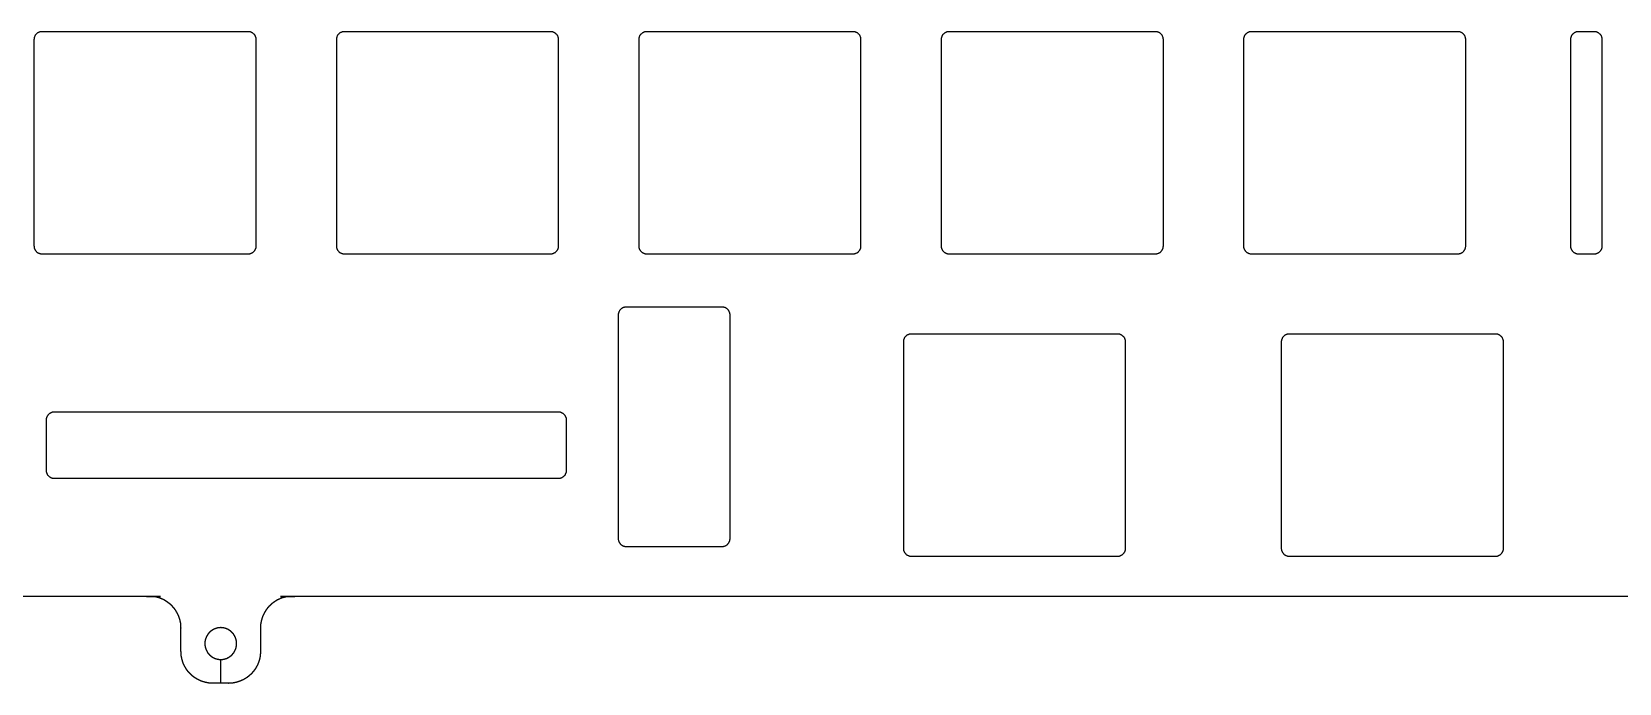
# Model space of a CAD drawing. Header units: millimetres. Extents: x -158 to 147, y 326 to 433.
# Drawn here: x -17.2 to 82.8, y 326.4 to 367.4 of the extents above; entities that cross this region are included whole.
import ezdxf

# ---------------------------------------------------------------- set-up
doc = ezdxf.new("R2010")
doc.units = ezdxf.units.MM
doc.layers.add('Default', color=178, linetype='Continuous', true_color=0x000000)

msp = doc.modelspace()

# ---------------------------------------------------------------- linework, layer by layer
at = {"layer": 'Default'}
msp.add_line((-5.27, 326.4, -22.34), (-5.27, 327.9, -22.34), dxfattribs=at)
for points, weights in [([(-16.54, 367.45, -22.34), (-17.04, 367.45, -22.34), (-17.04, 366.95, -22.34)], [1, 0.707106781187, 1]), ([(-3.04, 366.95, -22.34), (-3.04, 367.45, -22.34), (-3.54, 367.45, -22.34)], [1, 0.707106781187, 1]), ([(2.51, 367.45, -22.34), (2.01, 367.45, -22.34), (2.01, 366.95, -22.34)], [1, 0.707106781186, 1]), ([(16.01, 366.95, -22.34), (16.01, 367.45, -22.34), (15.51, 367.45, -22.34)], [1, 0.707106781187, 1]), ([(21.56, 367.45, -22.34), (21.06, 367.45, -22.34), (21.06, 366.95, -22.34)], [1, 0.707106781187, 1]), ([(35.06, 366.95, -22.34), (35.06, 367.45, -22.34), (34.56, 367.45, -22.34)], [1, 0.707106781187, 1]), ([(40.61, 367.45, -22.34), (40.11, 367.45, -22.34), (40.11, 366.95, -22.34)], [1, 0.707106781187, 1]), ([(54.11, 366.95, -22.34), (54.11, 367.45, -22.34), (53.61, 367.45, -22.34)], [1, 0.707106781187, 1]), ([(59.66, 367.45, -22.34), (59.16, 367.45, -22.34), (59.16, 366.95, -22.34)], [1, 0.707106781187, 1]), ([(73.16, 366.95, -22.34), (73.16, 367.45, -22.34), (72.66, 367.45, -22.34)], [1, 0.707106781187, 1]), ([(80.26, 367.45, -22.34), (79.76, 367.45, -22.34), (79.76, 366.95, -22.34)], [1, 0.707106781186, 1]), ([(81.76, 366.95, -22.34), (81.76, 367.45, -22.34), (81.26, 367.45, -22.34)], [1, 0.707106781187, 1]), ([(-17.04, 353.95, -22.34), (-17.04, 353.45, -22.34), (-16.54, 353.45, -22.34)], [1, 0.707106781187, 1]), ([(-3.54, 353.45, -22.34), (-3.04, 353.45, -22.34), (-3.04, 353.95, -22.34)], [1, 0.707106781186, 1]), ([(2.01, 353.95, -22.34), (2.01, 353.45, -22.34), (2.51, 353.45, -22.34)], [1, 0.707106781187, 1]), ([(15.51, 353.45, -22.34), (16.01, 353.45, -22.34), (16.01, 353.95, -22.34)], [1, 0.707106781187, 1]), ([(21.06, 353.95, -22.34), (21.06, 353.45, -22.34), (21.56, 353.45, -22.34)], [1, 0.707106781187, 1]), ([(34.56, 353.45, -22.34), (35.06, 353.45, -22.34), (35.06, 353.95, -22.34)], [1, 0.707106781186, 1]), ([(40.11, 353.95, -22.34), (40.11, 353.45, -22.34), (40.61, 353.45, -22.34)], [1, 0.707106781187, 1]), ([(53.61, 353.45, -22.34), (54.11, 353.45, -22.34), (54.11, 353.95, -22.34)], [1, 0.707106781187, 1]), ([(59.16, 353.95, -22.34), (59.16, 353.45, -22.34), (59.66, 353.45, -22.34)], [1, 0.707106781187, 1]), ([(72.66, 353.45, -22.34), (73.16, 353.45, -22.34), (73.16, 353.95, -22.34)], [1, 0.707106781186, 1]), ([(79.76, 353.95, -22.34), (79.76, 353.45, -22.34), (80.26, 353.45, -22.34)], [1, 0.707106781187, 1]), ([(81.26, 353.45, -22.34), (81.76, 353.45, -22.34), (81.76, 353.95, -22.34)], [1, 0.707106781186, 1]), ([(19.79, 349.62, -22.34), (19.79, 350.12, -22.34), (20.29, 350.12, -22.34)], [1, 0.707106781187, 1]), ([(26.29, 350.12, -22.34), (26.79, 350.12, -22.34), (26.79, 349.62, -22.34)], [1, 0.707106781187, 1]), ([(38.23, 348.4, -22.34), (37.73, 348.4, -22.34), (37.73, 347.9, -22.34)], [1, 0.707106781187, 1]), ([(51.73, 347.9, -22.34), (51.73, 348.4, -22.34), (51.23, 348.4, -22.34)], [1, 0.707106781187, 1]), ([(62.04, 348.4, -22.34), (61.54, 348.4, -22.34), (61.54, 347.9, -22.34)], [1, 0.707106781186, 1]), ([(75.54, 347.9, -22.34), (75.54, 348.4, -22.34), (75.04, 348.4, -22.34)], [1, 0.707106781187, 1]), ([(-16.25, 343, -22.34), (-16.25, 343.5, -22.34), (-15.75, 343.5, -22.34)], [1, 0.707106781187, 1]), ([(15.99, 343.5, -22.34), (16.49, 343.5, -22.34), (16.49, 343, -22.34)], [1, 0.707106781187, 1]), ([(-15.75, 339.29, -22.34), (-16.25, 339.29, -22.34), (-16.25, 339.79, -22.34)], [1, 0.707106781187, 1]), ([(16.49, 339.79, -22.34), (16.49, 339.29, -22.34), (15.99, 339.29, -22.34)], [1, 0.707106781187, 1]), ([(20.29, 334.99, -22.34), (19.79, 334.99, -22.34), (19.79, 335.49, -22.34)], [1, 0.707106781186, 1]), ([(26.79, 335.49, -22.34), (26.79, 334.99, -22.34), (26.29, 334.99, -22.34)], [1, 0.707106781187, 1]), ([(37.73, 334.9, -22.34), (37.73, 334.4, -22.34), (38.23, 334.4, -22.34)], [1, 0.707106781187, 1]), ([(51.23, 334.4, -22.34), (51.73, 334.4, -22.34), (51.73, 334.9, -22.34)], [1, 0.707106781187, 1]), ([(61.54, 334.9, -22.34), (61.54, 334.4, -22.34), (62.04, 334.4, -22.34)], [1, 0.707106781186, 1]), ([(75.04, 334.4, -22.34), (75.54, 334.4, -22.34), (75.54, 334.9, -22.34)], [1, 0.707106781187, 1])]:
    msp.add_rational_spline(points, weights, degree=2, dxfattribs=at)
for points in [[(-3.54, 367.45, -22.34), (-10.04, 367.45, -22.34), (-16.54, 367.45, -22.34)], [(15.51, 367.45, -22.34), (9.01, 367.45, -22.34), (2.51, 367.45, -22.34)], [(34.56, 367.45, -22.34), (28.06, 367.45, -22.34), (21.56, 367.45, -22.34)], [(53.61, 367.45, -22.34), (47.11, 367.45, -22.34), (40.61, 367.45, -22.34)], [(72.66, 367.45, -22.34), (66.16, 367.45, -22.34), (59.66, 367.45, -22.34)], [(81.26, 367.45, -22.34), (80.76, 367.45, -22.34), (80.26, 367.45, -22.34)], [(-17.04, 366.95, -22.34), (-17.04, 360.45, -22.34), (-17.04, 353.95, -22.34)], [(-3.04, 353.95, -22.34), (-3.04, 360.45, -22.34), (-3.04, 366.95, -22.34)], [(2.01, 366.95, -22.34), (2.01, 360.45, -22.34), (2.01, 353.95, -22.34)], [(16.01, 353.95, -22.34), (16.01, 360.45, -22.34), (16.01, 366.95, -22.34)], [(21.06, 366.95, -22.34), (21.06, 360.45, -22.34), (21.06, 353.95, -22.34)], [(35.06, 353.95, -22.34), (35.06, 360.45, -22.34), (35.06, 366.95, -22.34)], [(40.11, 366.95, -22.34), (40.11, 360.45, -22.34), (40.11, 353.95, -22.34)], [(54.11, 353.95, -22.34), (54.11, 360.45, -22.34), (54.11, 366.95, -22.34)], [(59.16, 366.95, -22.34), (59.16, 360.45, -22.34), (59.16, 353.95, -22.34)], [(73.16, 353.95, -22.34), (73.16, 360.45, -22.34), (73.16, 366.95, -22.34)], [(79.76, 366.95, -22.34), (79.76, 360.45, -22.34), (79.76, 353.95, -22.34)], [(81.76, 353.95, -22.34), (81.76, 360.45, -22.34), (81.76, 366.95, -22.34)], [(-16.54, 353.45, -22.34), (-10.04, 353.45, -22.34), (-3.54, 353.45, -22.34)], [(2.51, 353.45, -22.34), (9.01, 353.45, -22.34), (15.51, 353.45, -22.34)], [(21.56, 353.45, -22.34), (28.06, 353.45, -22.34), (34.56, 353.45, -22.34)], [(40.61, 353.45, -22.34), (47.11, 353.45, -22.34), (53.61, 353.45, -22.34)], [(59.66, 353.45, -22.34), (66.16, 353.45, -22.34), (72.66, 353.45, -22.34)], [(80.26, 353.45, -22.34), (80.76, 353.45, -22.34), (81.26, 353.45, -22.34)], [(20.29, 350.12, -22.34), (23.29, 350.12, -22.34), (26.29, 350.12, -22.34)], [(51.23, 348.4, -22.34), (44.73, 348.4, -22.34), (38.23, 348.4, -22.34)], [(75.04, 348.4, -22.34), (68.54, 348.4, -22.34), (62.04, 348.4, -22.34)], [(37.73, 347.9, -22.34), (37.73, 341.4, -22.34), (37.73, 334.9, -22.34)], [(51.73, 334.9, -22.34), (51.73, 341.4, -22.34), (51.73, 347.9, -22.34)], [(61.54, 347.9, -22.34), (61.54, 341.4, -22.34), (61.54, 334.9, -22.34)], [(75.54, 334.9, -22.34), (75.54, 341.4, -22.34), (75.54, 347.9, -22.34)], [(-15.75, 343.5, -22.34), (0.12, 343.5, -22.34), (15.99, 343.5, -22.34)], [(-16.25, 339.79, -22.34), (-16.25, 341.4, -22.34), (-16.25, 343, -22.34)], [(16.49, 343, -22.34), (16.49, 341.4, -22.34), (16.49, 339.79, -22.34)], [(15.99, 339.29, -22.34), (0.12, 339.29, -22.34), (-15.75, 339.29, -22.34)], [(26.29, 334.99, -22.34), (23.29, 334.99, -22.34), (20.29, 334.99, -22.34)], [(38.23, 334.4, -22.34), (44.73, 334.4, -22.34), (51.23, 334.4, -22.34)], [(62.04, 334.4, -22.34), (68.54, 334.4, -22.34), (75.04, 334.4, -22.34)], [(-9.64, 331.87, -22.34), (-9.67, 331.87, -22.34), (-9.71, 331.87, -22.34)], [(-9.57, 331.86, -22.34), (-9.6, 331.86, -22.34), (-9.64, 331.87, -22.34)], [(-9.5, 331.85, -22.34), (-9.54, 331.86, -22.34), (-9.57, 331.86, -22.34)], [(-9.44, 331.84, -22.34), (-9.47, 331.85, -22.34), (-9.5, 331.85, -22.34)], [(-9.37, 331.83, -22.34), (-9.4, 331.84, -22.34), (-9.44, 331.84, -22.34)], [(-9.3, 331.81, -22.34), (-9.33, 331.82, -22.34), (-9.37, 331.83, -22.34)], [(-9.24, 331.8, -22.34), (-9.27, 331.81, -22.34), (-9.3, 331.81, -22.34)], [(-9.17, 331.78, -22.34), (-9.2, 331.79, -22.34), (-9.24, 331.8, -22.34)], [(-9.11, 331.76, -22.34), (-9.14, 331.77, -22.34), (-9.17, 331.78, -22.34)], [(-9.04, 331.73, -22.34), (-9.07, 331.74, -22.34), (-9.11, 331.76, -22.34)], [(-8.98, 331.7, -22.34), (-9.01, 331.72, -22.34), (-9.04, 331.73, -22.34)], [(-8.92, 331.68, -22.34), (-8.95, 331.69, -22.34), (-8.98, 331.7, -22.34)], [(-8.85, 331.65, -22.34), (-8.89, 331.66, -22.34), (-8.92, 331.68, -22.34)], [(-8.79, 331.61, -22.34), (-8.82, 331.63, -22.34), (-8.85, 331.65, -22.34)], [(-8.74, 331.58, -22.34), (-8.77, 331.6, -22.34), (-8.79, 331.61, -22.34)], [(-8.68, 331.54, -22.34), (-8.71, 331.56, -22.34), (-8.74, 331.58, -22.34)], [(-8.62, 331.5, -22.34), (-8.65, 331.52, -22.34), (-8.68, 331.54, -22.34)], [(-8.57, 331.46, -22.34), (-8.59, 331.48, -22.34), (-8.62, 331.5, -22.34)], [(-8.51, 331.42, -22.34), (-8.54, 331.44, -22.34), (-8.57, 331.46, -22.34)], [(-8.46, 331.38, -22.34), (-8.49, 331.4, -22.34), (-8.51, 331.42, -22.34)], [(-8.41, 331.33, -22.34), (-8.44, 331.36, -22.34), (-8.46, 331.38, -22.34)], [(-8.36, 331.28, -22.34), (-8.39, 331.31, -22.34), (-8.41, 331.33, -22.34)], [(-8.31, 331.24, -22.34), (-8.34, 331.26, -22.34), (-8.36, 331.28, -22.34)], [(-8.27, 331.18, -22.34), (-8.29, 331.21, -22.34), (-8.31, 331.24, -22.34)], [(-8.22, 331.13, -22.34), (-8.25, 331.16, -22.34), (-8.27, 331.18, -22.34)], [(-8.18, 331.08, -22.34), (-8.2, 331.11, -22.34), (-8.22, 331.13, -22.34)], [(-8.14, 331.02, -22.34), (-8.16, 331.05, -22.34), (-8.18, 331.08, -22.34)], [(-2.37, 331.08, -22.34), (-2.39, 331.05, -22.34), (-2.41, 331.02, -22.34)], [(-2.33, 331.13, -22.34), (-2.35, 331.11, -22.34), (-2.37, 331.08, -22.34)], [(-2.28, 331.18, -22.34), (-2.3, 331.16, -22.34), (-2.33, 331.13, -22.34)], [(-2.24, 331.24, -22.34), (-2.26, 331.21, -22.34), (-2.28, 331.18, -22.34)], [(-2.19, 331.28, -22.34), (-2.21, 331.26, -22.34), (-2.24, 331.24, -22.34)], [(-2.14, 331.33, -22.34), (-2.16, 331.31, -22.34), (-2.19, 331.28, -22.34)], [(-2.09, 331.38, -22.34), (-2.11, 331.36, -22.34), (-2.14, 331.33, -22.34)], [(-2.04, 331.42, -22.34), (-2.06, 331.4, -22.34), (-2.09, 331.38, -22.34)], [(-1.98, 331.46, -22.34), (-2.01, 331.44, -22.34), (-2.04, 331.42, -22.34)], [(-1.93, 331.5, -22.34), (-1.96, 331.48, -22.34), (-1.98, 331.46, -22.34)], [(-1.87, 331.54, -22.34), (-1.9, 331.52, -22.34), (-1.93, 331.5, -22.34)], [(-1.81, 331.58, -22.34), (-1.84, 331.56, -22.34), (-1.87, 331.54, -22.34)], [(-1.76, 331.61, -22.34), (-1.78, 331.6, -22.34), (-1.81, 331.58, -22.34)], [(-1.7, 331.65, -22.34), (-1.73, 331.63, -22.34), (-1.76, 331.61, -22.34)], [(-1.63, 331.68, -22.34), (-1.66, 331.66, -22.34), (-1.7, 331.65, -22.34)], [(-1.57, 331.7, -22.34), (-1.6, 331.69, -22.34), (-1.63, 331.68, -22.34)], [(-1.51, 331.73, -22.34), (-1.54, 331.72, -22.34), (-1.57, 331.7, -22.34)], [(-1.44, 331.76, -22.34), (-1.48, 331.74, -22.34), (-1.51, 331.73, -22.34)], [(-1.38, 331.78, -22.34), (-1.41, 331.77, -22.34), (-1.44, 331.76, -22.34)], [(-1.31, 331.8, -22.34), (-1.35, 331.79, -22.34), (-1.38, 331.78, -22.34)], [(-1.25, 331.81, -22.34), (-1.28, 331.81, -22.34), (-1.31, 331.8, -22.34)], [(-1.18, 331.83, -22.34), (-1.22, 331.82, -22.34), (-1.25, 331.81, -22.34)], [(-1.11, 331.84, -22.34), (-1.15, 331.84, -22.34), (-1.18, 331.83, -22.34)], [(-1.05, 331.85, -22.34), (-1.08, 331.85, -22.34), (-1.11, 331.84, -22.34)], [(-0.98, 331.86, -22.34), (-1.01, 331.86, -22.34), (-1.05, 331.85, -22.34)], [(-0.91, 331.87, -22.34), (-0.95, 331.86, -22.34), (-0.98, 331.86, -22.34)], [(-0.84, 331.87, -22.34), (-0.88, 331.87, -22.34), (-0.91, 331.87, -22.34)], [(-8.1, 330.97, -22.34), (-8.12, 331, -22.34), (-8.14, 331.02, -22.34)], [(-8.07, 330.91, -22.34), (-8.08, 330.94, -22.34), (-8.1, 330.97, -22.34)], [(-8.03, 330.85, -22.34), (-8.05, 330.88, -22.34), (-8.07, 330.91, -22.34)], [(-8, 330.79, -22.34), (-8.02, 330.82, -22.34), (-8.03, 330.85, -22.34)], [(-7.97, 330.73, -22.34), (-7.98, 330.76, -22.34), (-8, 330.79, -22.34)], [(-7.94, 330.67, -22.34), (-7.95, 330.7, -22.34), (-7.97, 330.73, -22.34)], [(-7.91, 330.6, -22.34), (-7.93, 330.64, -22.34), (-7.94, 330.67, -22.34)], [(-7.89, 330.54, -22.34), (-7.9, 330.57, -22.34), (-7.91, 330.6, -22.34)], [(-7.87, 330.48, -22.34), (-7.88, 330.51, -22.34), (-7.89, 330.54, -22.34)], [(-7.85, 330.41, -22.34), (-7.86, 330.44, -22.34), (-7.87, 330.48, -22.34)], [(-7.83, 330.34, -22.34), (-7.84, 330.38, -22.34), (-7.85, 330.41, -22.34)], [(-7.82, 330.28, -22.34), (-7.82, 330.31, -22.34), (-7.83, 330.34, -22.34)], [(-7.8, 330.21, -22.34), (-7.81, 330.24, -22.34), (-7.82, 330.28, -22.34)], [(-7.79, 330.14, -22.34), (-7.8, 330.18, -22.34), (-7.8, 330.21, -22.34)], [(-7.79, 330.08, -22.34), (-7.79, 330.11, -22.34), (-7.79, 330.14, -22.34)], [(-7.78, 330.01, -22.34), (-7.78, 330.04, -22.34), (-7.79, 330.08, -22.34)], [(-2.76, 330.08, -22.34), (-2.77, 330.04, -22.34), (-2.77, 330.01, -22.34)], [(-2.75, 330.21, -22.34), (-2.75, 330.18, -22.34), (-2.76, 330.14, -22.34)], [(-2.76, 330.14, -22.34), (-2.76, 330.11, -22.34), (-2.76, 330.08, -22.34)], [(-2.73, 330.28, -22.34), (-2.74, 330.24, -22.34), (-2.75, 330.21, -22.34)], [(-2.72, 330.34, -22.34), (-2.73, 330.31, -22.34), (-2.73, 330.28, -22.34)], [(-2.7, 330.41, -22.34), (-2.71, 330.38, -22.34), (-2.72, 330.34, -22.34)], [(-2.68, 330.48, -22.34), (-2.69, 330.44, -22.34), (-2.7, 330.41, -22.34)], [(-2.66, 330.54, -22.34), (-2.67, 330.51, -22.34), (-2.68, 330.48, -22.34)], [(-2.64, 330.6, -22.34), (-2.65, 330.57, -22.34), (-2.66, 330.54, -22.34)], [(-2.61, 330.67, -22.34), (-2.62, 330.64, -22.34), (-2.64, 330.6, -22.34)], [(-2.58, 330.73, -22.34), (-2.6, 330.7, -22.34), (-2.61, 330.67, -22.34)], [(-2.55, 330.79, -22.34), (-2.57, 330.76, -22.34), (-2.58, 330.73, -22.34)], [(-2.52, 330.85, -22.34), (-2.53, 330.82, -22.34), (-2.55, 330.79, -22.34)], [(-2.48, 330.91, -22.34), (-2.5, 330.88, -22.34), (-2.52, 330.85, -22.34)], [(-2.45, 330.97, -22.34), (-2.47, 330.94, -22.34), (-2.48, 330.91, -22.34)], [(-2.41, 331.02, -22.34), (-2.43, 331, -22.34), (-2.45, 330.97, -22.34)], [(-7.78, 329.94, -22.34), (-7.78, 329.97, -22.34), (-7.78, 330.01, -22.34)], [(-6.26, 329.07, -22.34), (-6.26, 329.05, -22.34), (-6.27, 329.03, -22.34)], [(-6.25, 329.1, -22.34), (-6.26, 329.09, -22.34), (-6.26, 329.07, -22.34)], [(-6.24, 329.17, -22.34), (-6.24, 329.15, -22.34), (-6.25, 329.14, -22.34)], [(-6.25, 329.14, -22.34), (-6.25, 329.12, -22.34), (-6.25, 329.1, -22.34)], [(-6.23, 329.2, -22.34), (-6.23, 329.19, -22.34), (-6.24, 329.17, -22.34)], [(-6.22, 329.24, -22.34), (-6.22, 329.22, -22.34), (-6.23, 329.2, -22.34)], [(-6.2, 329.27, -22.34), (-6.21, 329.25, -22.34), (-6.22, 329.24, -22.34)], [(-6.19, 329.3, -22.34), (-6.2, 329.28, -22.34), (-6.2, 329.27, -22.34)], [(-6.17, 329.33, -22.34), (-6.18, 329.32, -22.34), (-6.19, 329.3, -22.34)], [(-6.16, 329.36, -22.34), (-6.17, 329.35, -22.34), (-6.17, 329.33, -22.34)], [(-6.14, 329.39, -22.34), (-6.15, 329.38, -22.34), (-6.16, 329.36, -22.34)], [(-6.12, 329.42, -22.34), (-6.13, 329.41, -22.34), (-6.14, 329.39, -22.34)], [(-6.11, 329.45, -22.34), (-6.12, 329.44, -22.34), (-6.12, 329.42, -22.34)], [(-6.09, 329.48, -22.34), (-6.1, 329.47, -22.34), (-6.11, 329.45, -22.34)], [(-6.07, 329.51, -22.34), (-6.08, 329.49, -22.34), (-6.09, 329.48, -22.34)], [(-6.04, 329.54, -22.34), (-6.05, 329.52, -22.34), (-6.07, 329.51, -22.34)], [(-6.02, 329.56, -22.34), (-6.03, 329.55, -22.34), (-6.04, 329.54, -22.34)], [(-6, 329.59, -22.34), (-6.01, 329.57, -22.34), (-6.02, 329.56, -22.34)], [(-5.97, 329.61, -22.34), (-5.99, 329.6, -22.34), (-6, 329.59, -22.34)], [(-5.95, 329.64, -22.34), (-5.96, 329.62, -22.34), (-5.97, 329.61, -22.34)], [(-5.92, 329.66, -22.34), (-5.93, 329.65, -22.34), (-5.95, 329.64, -22.34)], [(-5.89, 329.68, -22.34), (-5.91, 329.67, -22.34), (-5.92, 329.66, -22.34)], [(-5.87, 329.7, -22.34), (-5.88, 329.69, -22.34), (-5.89, 329.68, -22.34)], [(-5.84, 329.72, -22.34), (-5.85, 329.71, -22.34), (-5.87, 329.7, -22.34)], [(-5.81, 329.74, -22.34), (-5.82, 329.73, -22.34), (-5.84, 329.72, -22.34)], [(-5.78, 329.76, -22.34), (-5.79, 329.75, -22.34), (-5.81, 329.74, -22.34)], [(-5.75, 329.78, -22.34), (-5.76, 329.77, -22.34), (-5.78, 329.76, -22.34)], [(-5.72, 329.79, -22.34), (-5.73, 329.78, -22.34), (-5.75, 329.78, -22.34)], [(-5.69, 329.81, -22.34), (-5.7, 329.8, -22.34), (-5.72, 329.79, -22.34)], [(-5.66, 329.82, -22.34), (-5.67, 329.81, -22.34), (-5.69, 329.81, -22.34)], [(-5.62, 329.83, -22.34), (-5.64, 329.83, -22.34), (-5.66, 329.82, -22.34)], [(-5.59, 329.84, -22.34), (-5.61, 329.84, -22.34), (-5.62, 329.83, -22.34)], [(-5.56, 329.85, -22.34), (-5.57, 329.85, -22.34), (-5.59, 329.84, -22.34)], [(-5.52, 329.86, -22.34), (-5.54, 329.86, -22.34), (-5.56, 329.85, -22.34)], [(-5.49, 329.87, -22.34), (-5.51, 329.87, -22.34), (-5.52, 329.86, -22.34)], [(-5.46, 329.88, -22.34), (-5.47, 329.88, -22.34), (-5.49, 329.87, -22.34)], [(-5.42, 329.88, -22.34), (-5.44, 329.88, -22.34), (-5.46, 329.88, -22.34)], [(-5.39, 329.89, -22.34), (-5.4, 329.89, -22.34), (-5.42, 329.88, -22.34)], [(-5.35, 329.89, -22.34), (-5.37, 329.89, -22.34), (-5.39, 329.89, -22.34)], [(-5.32, 329.89, -22.34), (-5.34, 329.89, -22.34), (-5.35, 329.89, -22.34)], [(-5.28, 329.9, -22.34), (-5.3, 329.89, -22.34), (-5.32, 329.89, -22.34)], [(-5.25, 329.9, -22.34), (-5.27, 329.9, -22.34), (-5.28, 329.9, -22.34)], [(-5.21, 329.89, -22.34), (-5.23, 329.89, -22.34), (-5.25, 329.9, -22.34)], [(-5.18, 329.89, -22.34), (-5.2, 329.89, -22.34), (-5.21, 329.89, -22.34)], [(-5.15, 329.89, -22.34), (-5.16, 329.89, -22.34), (-5.18, 329.89, -22.34)], [(-5.11, 329.88, -22.34), (-5.13, 329.88, -22.34), (-5.15, 329.89, -22.34)], [(-5.08, 329.88, -22.34), (-5.09, 329.88, -22.34), (-5.11, 329.88, -22.34)], [(-5.04, 329.87, -22.34), (-5.06, 329.87, -22.34), (-5.08, 329.88, -22.34)], [(-5.01, 329.86, -22.34), (-5.03, 329.86, -22.34), (-5.04, 329.87, -22.34)], [(-4.98, 329.85, -22.34), (-4.99, 329.85, -22.34), (-5.01, 329.86, -22.34)], [(-4.94, 329.84, -22.34), (-4.96, 329.84, -22.34), (-4.98, 329.85, -22.34)], [(-4.91, 329.83, -22.34), (-4.93, 329.83, -22.34), (-4.94, 329.84, -22.34)], [(-4.88, 329.81, -22.34), (-4.89, 329.82, -22.34), (-4.91, 329.83, -22.34)], [(-4.85, 329.8, -22.34), (-4.86, 329.81, -22.34), (-4.88, 329.81, -22.34)], [(-4.82, 329.78, -22.34), (-4.83, 329.79, -22.34), (-4.85, 329.8, -22.34)], [(-4.79, 329.77, -22.34), (-4.8, 329.78, -22.34), (-4.82, 329.78, -22.34)], [(-4.76, 329.75, -22.34), (-4.77, 329.76, -22.34), (-4.79, 329.77, -22.34)], [(-4.73, 329.73, -22.34), (-4.74, 329.74, -22.34), (-4.76, 329.75, -22.34)], [(-4.7, 329.71, -22.34), (-4.71, 329.72, -22.34), (-4.73, 329.73, -22.34)], [(-4.67, 329.69, -22.34), (-4.68, 329.7, -22.34), (-4.7, 329.71, -22.34)], [(-4.64, 329.67, -22.34), (-4.66, 329.68, -22.34), (-4.67, 329.69, -22.34)], [(-4.62, 329.65, -22.34), (-4.63, 329.66, -22.34), (-4.64, 329.67, -22.34)], [(-4.59, 329.62, -22.34), (-4.6, 329.64, -22.34), (-4.62, 329.65, -22.34)], [(-4.56, 329.6, -22.34), (-4.58, 329.61, -22.34), (-4.59, 329.62, -22.34)], [(-4.54, 329.57, -22.34), (-4.55, 329.59, -22.34), (-4.56, 329.6, -22.34)], [(-4.52, 329.55, -22.34), (-4.53, 329.56, -22.34), (-4.54, 329.57, -22.34)], [(-4.5, 329.52, -22.34), (-4.51, 329.54, -22.34), (-4.52, 329.55, -22.34)], [(-4.47, 329.49, -22.34), (-4.48, 329.51, -22.34), (-4.5, 329.52, -22.34)], [(-4.45, 329.47, -22.34), (-4.46, 329.48, -22.34), (-4.47, 329.49, -22.34)], [(-4.43, 329.44, -22.34), (-4.44, 329.45, -22.34), (-4.45, 329.47, -22.34)], [(-4.42, 329.41, -22.34), (-4.43, 329.42, -22.34), (-4.43, 329.44, -22.34)], [(-4.4, 329.38, -22.34), (-4.41, 329.39, -22.34), (-4.42, 329.41, -22.34)], [(-4.38, 329.35, -22.34), (-4.39, 329.36, -22.34), (-4.4, 329.38, -22.34)], [(-4.37, 329.32, -22.34), (-4.38, 329.33, -22.34), (-4.38, 329.35, -22.34)], [(-4.35, 329.28, -22.34), (-4.36, 329.3, -22.34), (-4.37, 329.32, -22.34)], [(-4.34, 329.25, -22.34), (-4.35, 329.27, -22.34), (-4.35, 329.28, -22.34)], [(-4.33, 329.22, -22.34), (-4.33, 329.24, -22.34), (-4.34, 329.25, -22.34)], [(-4.32, 329.19, -22.34), (-4.32, 329.2, -22.34), (-4.33, 329.22, -22.34)], [(-4.31, 329.15, -22.34), (-4.31, 329.17, -22.34), (-4.32, 329.19, -22.34)], [(-4.3, 329.12, -22.34), (-4.3, 329.14, -22.34), (-4.31, 329.15, -22.34)], [(-4.29, 329.09, -22.34), (-4.3, 329.1, -22.34), (-4.3, 329.12, -22.34)], [(-4.29, 329.05, -22.34), (-4.29, 329.07, -22.34), (-4.29, 329.09, -22.34)], [(-4.28, 329.02, -22.34), (-4.28, 329.03, -22.34), (-4.29, 329.05, -22.34)], [(-2.77, 330.01, -22.34), (-2.77, 329.97, -22.34), (-2.77, 329.94, -22.34)], [(-7.77, 328.26, -22.34), (-7.77, 328.29, -22.34), (-7.77, 328.33, -22.34)], [(-7.76, 328.19, -22.34), (-7.77, 328.22, -22.34), (-7.77, 328.26, -22.34)], [(-7.76, 328.12, -22.34), (-7.76, 328.16, -22.34), (-7.76, 328.19, -22.34)], [(-7.75, 328.06, -22.34), (-7.75, 328.09, -22.34), (-7.76, 328.12, -22.34)], [(-7.73, 327.99, -22.34), (-7.74, 328.02, -22.34), (-7.75, 328.06, -22.34)], [(-6.27, 328.93, -22.34), (-6.27, 328.91, -22.34), (-6.28, 328.9, -22.34)], [(-6.28, 328.9, -22.34), (-6.27, 328.88, -22.34), (-6.27, 328.86, -22.34)], [(-6.27, 329.03, -22.34), (-6.27, 329.02, -22.34), (-6.27, 329, -22.34)], [(-6.27, 329, -22.34), (-6.27, 328.98, -22.34), (-6.27, 328.96, -22.34)], [(-6.27, 328.96, -22.34), (-6.27, 328.95, -22.34), (-6.27, 328.93, -22.34)], [(-6.27, 328.86, -22.34), (-6.27, 328.84, -22.34), (-6.27, 328.83, -22.34)], [(-6.27, 328.83, -22.34), (-6.27, 328.81, -22.34), (-6.27, 328.79, -22.34)], [(-6.27, 328.79, -22.34), (-6.27, 328.77, -22.34), (-6.27, 328.76, -22.34)], [(-6.27, 328.76, -22.34), (-6.26, 328.74, -22.34), (-6.26, 328.72, -22.34)], [(-6.26, 328.72, -22.34), (-6.26, 328.71, -22.34), (-6.25, 328.69, -22.34)], [(-6.25, 328.69, -22.34), (-6.25, 328.67, -22.34), (-6.25, 328.65, -22.34)], [(-6.25, 328.65, -22.34), (-6.24, 328.64, -22.34), (-6.24, 328.62, -22.34)], [(-6.24, 328.62, -22.34), (-6.23, 328.6, -22.34), (-6.23, 328.59, -22.34)], [(-6.23, 328.59, -22.34), (-6.22, 328.57, -22.34), (-6.22, 328.56, -22.34)], [(-6.22, 328.56, -22.34), (-6.21, 328.54, -22.34), (-6.2, 328.52, -22.34)], [(-6.2, 328.52, -22.34), (-6.2, 328.51, -22.34), (-6.19, 328.49, -22.34)], [(-6.19, 328.49, -22.34), (-6.18, 328.47, -22.34), (-6.17, 328.46, -22.34)], [(-6.17, 328.46, -22.34), (-6.17, 328.44, -22.34), (-6.16, 328.43, -22.34)], [(-6.16, 328.43, -22.34), (-6.15, 328.41, -22.34), (-6.14, 328.4, -22.34)], [(-6.14, 328.4, -22.34), (-6.13, 328.38, -22.34), (-6.12, 328.37, -22.34)], [(-6.12, 328.37, -22.34), (-6.12, 328.35, -22.34), (-6.11, 328.34, -22.34)], [(-6.11, 328.34, -22.34), (-6.1, 328.32, -22.34), (-6.09, 328.31, -22.34)], [(-6.09, 328.31, -22.34), (-6.08, 328.3, -22.34), (-6.07, 328.28, -22.34)], [(-6.07, 328.28, -22.34), (-6.05, 328.27, -22.34), (-6.04, 328.26, -22.34)], [(-6.04, 328.26, -22.34), (-6.03, 328.24, -22.34), (-6.02, 328.23, -22.34)], [(-6.02, 328.23, -22.34), (-6.01, 328.22, -22.34), (-6, 328.2, -22.34)], [(-6, 328.2, -22.34), (-5.99, 328.19, -22.34), (-5.97, 328.18, -22.34)], [(-5.97, 328.18, -22.34), (-5.96, 328.17, -22.34), (-5.95, 328.16, -22.34)], [(-5.95, 328.16, -22.34), (-5.93, 328.14, -22.34), (-5.92, 328.13, -22.34)], [(-5.92, 328.13, -22.34), (-5.91, 328.12, -22.34), (-5.89, 328.11, -22.34)], [(-5.89, 328.11, -22.34), (-5.88, 328.1, -22.34), (-5.87, 328.09, -22.34)], [(-5.87, 328.09, -22.34), (-5.85, 328.08, -22.34), (-5.84, 328.07, -22.34)], [(-5.84, 328.07, -22.34), (-5.82, 328.06, -22.34), (-5.81, 328.05, -22.34)], [(-5.81, 328.05, -22.34), (-5.79, 328.04, -22.34), (-5.78, 328.03, -22.34)], [(-4.79, 328.02, -22.34), (-4.77, 328.03, -22.34), (-4.76, 328.04, -22.34)], [(-4.76, 328.04, -22.34), (-4.74, 328.05, -22.34), (-4.73, 328.06, -22.34)], [(-4.73, 328.06, -22.34), (-4.71, 328.07, -22.34), (-4.7, 328.08, -22.34)], [(-4.7, 328.08, -22.34), (-4.68, 328.09, -22.34), (-4.67, 328.1, -22.34)], [(-4.67, 328.1, -22.34), (-4.66, 328.11, -22.34), (-4.64, 328.12, -22.34)], [(-4.64, 328.12, -22.34), (-4.63, 328.13, -22.34), (-4.62, 328.14, -22.34)], [(-4.62, 328.14, -22.34), (-4.6, 328.16, -22.34), (-4.59, 328.17, -22.34)], [(-4.59, 328.17, -22.34), (-4.58, 328.18, -22.34), (-4.56, 328.19, -22.34)], [(-4.56, 328.19, -22.34), (-4.55, 328.2, -22.34), (-4.54, 328.22, -22.34)], [(-4.54, 328.22, -22.34), (-4.53, 328.23, -22.34), (-4.52, 328.24, -22.34)], [(-4.52, 328.24, -22.34), (-4.51, 328.26, -22.34), (-4.5, 328.27, -22.34)], [(-4.5, 328.27, -22.34), (-4.48, 328.28, -22.34), (-4.47, 328.3, -22.34)], [(-4.47, 328.3, -22.34), (-4.46, 328.31, -22.34), (-4.45, 328.32, -22.34)], [(-4.45, 328.32, -22.34), (-4.44, 328.34, -22.34), (-4.43, 328.35, -22.34)], [(-4.43, 328.35, -22.34), (-4.43, 328.37, -22.34), (-4.42, 328.38, -22.34)], [(-4.42, 328.38, -22.34), (-4.41, 328.4, -22.34), (-4.4, 328.41, -22.34)], [(-4.4, 328.41, -22.34), (-4.39, 328.43, -22.34), (-4.38, 328.44, -22.34)], [(-4.38, 328.44, -22.34), (-4.38, 328.46, -22.34), (-4.37, 328.47, -22.34)], [(-4.37, 328.47, -22.34), (-4.36, 328.49, -22.34), (-4.35, 328.51, -22.34)], [(-4.35, 328.51, -22.34), (-4.35, 328.52, -22.34), (-4.34, 328.54, -22.34)], [(-4.34, 328.54, -22.34), (-4.33, 328.56, -22.34), (-4.33, 328.57, -22.34)], [(-4.33, 328.57, -22.34), (-4.32, 328.59, -22.34), (-4.32, 328.6, -22.34)], [(-4.32, 328.6, -22.34), (-4.31, 328.62, -22.34), (-4.31, 328.64, -22.34)], [(-4.31, 328.64, -22.34), (-4.3, 328.65, -22.34), (-4.3, 328.67, -22.34)], [(-4.3, 328.67, -22.34), (-4.3, 328.69, -22.34), (-4.29, 328.71, -22.34)], [(-4.29, 328.74, -22.34), (-4.28, 328.76, -22.34), (-4.28, 328.77, -22.34)], [(-4.29, 328.71, -22.34), (-4.29, 328.72, -22.34), (-4.29, 328.74, -22.34)], [(-4.28, 328.98, -22.34), (-4.28, 329, -22.34), (-4.28, 329.02, -22.34)], [(-4.28, 328.95, -22.34), (-4.28, 328.96, -22.34), (-4.28, 328.98, -22.34)], [(-4.28, 328.91, -22.34), (-4.28, 328.93, -22.34), (-4.28, 328.95, -22.34)], [(-4.28, 328.88, -22.34), (-4.28, 328.9, -22.34), (-4.28, 328.91, -22.34)], [(-4.28, 328.84, -22.34), (-4.28, 328.86, -22.34), (-4.28, 328.88, -22.34)], [(-4.28, 328.81, -22.34), (-4.28, 328.83, -22.34), (-4.28, 328.84, -22.34)], [(-4.28, 328.77, -22.34), (-4.28, 328.79, -22.34), (-4.28, 328.81, -22.34)], [(-2.8, 328.06, -22.34), (-2.81, 328.02, -22.34), (-2.82, 327.99, -22.34)], [(-2.79, 328.12, -22.34), (-2.8, 328.09, -22.34), (-2.8, 328.06, -22.34)], [(-2.78, 328.26, -22.34), (-2.78, 328.22, -22.34), (-2.79, 328.19, -22.34)], [(-2.79, 328.19, -22.34), (-2.79, 328.16, -22.34), (-2.79, 328.12, -22.34)], [(-2.78, 328.33, -22.34), (-2.78, 328.29, -22.34), (-2.78, 328.26, -22.34)], [(-7.72, 327.92, -22.34), (-7.73, 327.96, -22.34), (-7.73, 327.99, -22.34)], [(-7.7, 327.86, -22.34), (-7.71, 327.89, -22.34), (-7.72, 327.92, -22.34)], [(-7.68, 327.79, -22.34), (-7.69, 327.82, -22.34), (-7.7, 327.86, -22.34)], [(-7.66, 327.73, -22.34), (-7.67, 327.76, -22.34), (-7.68, 327.79, -22.34)], [(-7.64, 327.66, -22.34), (-7.65, 327.69, -22.34), (-7.66, 327.73, -22.34)], [(-7.61, 327.6, -22.34), (-7.62, 327.63, -22.34), (-7.64, 327.66, -22.34)], [(-7.58, 327.54, -22.34), (-7.6, 327.57, -22.34), (-7.61, 327.6, -22.34)], [(-7.55, 327.48, -22.34), (-7.57, 327.51, -22.34), (-7.58, 327.54, -22.34)], [(-7.52, 327.42, -22.34), (-7.53, 327.45, -22.34), (-7.55, 327.48, -22.34)], [(-7.48, 327.36, -22.34), (-7.5, 327.39, -22.34), (-7.52, 327.42, -22.34)], [(-7.45, 327.3, -22.34), (-7.47, 327.33, -22.34), (-7.48, 327.36, -22.34)], [(-7.41, 327.24, -22.34), (-7.43, 327.27, -22.34), (-7.45, 327.3, -22.34)], [(-7.37, 327.19, -22.34), (-7.39, 327.21, -22.34), (-7.41, 327.24, -22.34)], [(-7.33, 327.13, -22.34), (-7.35, 327.16, -22.34), (-7.37, 327.19, -22.34)], [(-7.28, 327.08, -22.34), (-7.3, 327.11, -22.34), (-7.33, 327.13, -22.34)], [(-7.24, 327.03, -22.34), (-7.26, 327.06, -22.34), (-7.28, 327.08, -22.34)], [(-5.78, 328.03, -22.34), (-5.76, 328.02, -22.34), (-5.75, 328.02, -22.34)], [(-5.75, 328.02, -22.34), (-5.73, 328.01, -22.34), (-5.72, 328, -22.34)], [(-5.72, 328, -22.34), (-5.7, 327.99, -22.34), (-5.69, 327.98, -22.34)], [(-5.69, 327.98, -22.34), (-5.67, 327.98, -22.34), (-5.66, 327.97, -22.34)], [(-5.66, 327.97, -22.34), (-5.64, 327.96, -22.34), (-5.62, 327.96, -22.34)], [(-5.62, 327.96, -22.34), (-5.61, 327.95, -22.34), (-5.59, 327.95, -22.34)], [(-5.59, 327.95, -22.34), (-5.57, 327.94, -22.34), (-5.56, 327.94, -22.34)], [(-5.56, 327.94, -22.34), (-5.54, 327.93, -22.34), (-5.52, 327.93, -22.34)], [(-5.52, 327.93, -22.34), (-5.51, 327.92, -22.34), (-5.49, 327.92, -22.34)], [(-5.49, 327.92, -22.34), (-5.47, 327.92, -22.34), (-5.46, 327.91, -22.34)], [(-5.46, 327.91, -22.34), (-5.44, 327.91, -22.34), (-5.42, 327.91, -22.34)], [(-5.42, 327.91, -22.34), (-5.4, 327.9, -22.34), (-5.39, 327.9, -22.34)], [(-5.39, 327.9, -22.34), (-5.37, 327.9, -22.34), (-5.35, 327.9, -22.34)], [(-5.35, 327.9, -22.34), (-5.34, 327.9, -22.34), (-5.32, 327.9, -22.34)], [(-5.32, 327.9, -22.34), (-5.3, 327.9, -22.34), (-5.28, 327.9, -22.34)], [(-5.28, 327.9, -22.34), (-5.27, 327.9, -22.34), (-5.25, 327.9, -22.34)], [(-5.25, 327.9, -22.34), (-5.23, 327.9, -22.34), (-5.21, 327.9, -22.34)], [(-5.21, 327.9, -22.34), (-5.2, 327.9, -22.34), (-5.18, 327.9, -22.34)], [(-5.18, 327.9, -22.34), (-5.16, 327.9, -22.34), (-5.15, 327.9, -22.34)], [(-5.15, 327.9, -22.34), (-5.13, 327.91, -22.34), (-5.11, 327.91, -22.34)], [(-5.11, 327.91, -22.34), (-5.09, 327.91, -22.34), (-5.08, 327.92, -22.34)], [(-5.08, 327.92, -22.34), (-5.06, 327.92, -22.34), (-5.04, 327.92, -22.34)], [(-5.04, 327.92, -22.34), (-5.03, 327.93, -22.34), (-5.01, 327.93, -22.34)], [(-5.01, 327.93, -22.34), (-4.99, 327.94, -22.34), (-4.98, 327.94, -22.34)], [(-4.98, 327.94, -22.34), (-4.96, 327.95, -22.34), (-4.94, 327.95, -22.34)], [(-4.94, 327.95, -22.34), (-4.93, 327.96, -22.34), (-4.91, 327.96, -22.34)], [(-4.91, 327.96, -22.34), (-4.89, 327.97, -22.34), (-4.88, 327.98, -22.34)], [(-4.88, 327.98, -22.34), (-4.86, 327.98, -22.34), (-4.85, 327.99, -22.34)], [(-4.85, 327.99, -22.34), (-4.83, 328, -22.34), (-4.82, 328.01, -22.34)], [(-4.82, 328.01, -22.34), (-4.8, 328.02, -22.34), (-4.79, 328.02, -22.34)], [(-3.27, 327.08, -22.34), (-3.29, 327.06, -22.34), (-3.31, 327.03, -22.34)], [(-3.22, 327.13, -22.34), (-3.25, 327.11, -22.34), (-3.27, 327.08, -22.34)], [(-3.18, 327.19, -22.34), (-3.2, 327.16, -22.34), (-3.22, 327.13, -22.34)], [(-3.14, 327.24, -22.34), (-3.16, 327.21, -22.34), (-3.18, 327.19, -22.34)], [(-3.1, 327.3, -22.34), (-3.12, 327.27, -22.34), (-3.14, 327.24, -22.34)], [(-3.07, 327.36, -22.34), (-3.08, 327.33, -22.34), (-3.1, 327.3, -22.34)], [(-3.03, 327.42, -22.34), (-3.05, 327.39, -22.34), (-3.07, 327.36, -22.34)], [(-3, 327.48, -22.34), (-3.02, 327.45, -22.34), (-3.03, 327.42, -22.34)], [(-2.97, 327.54, -22.34), (-2.98, 327.51, -22.34), (-3, 327.48, -22.34)], [(-2.94, 327.6, -22.34), (-2.95, 327.57, -22.34), (-2.97, 327.54, -22.34)], [(-2.91, 327.66, -22.34), (-2.93, 327.63, -22.34), (-2.94, 327.6, -22.34)], [(-2.89, 327.73, -22.34), (-2.9, 327.69, -22.34), (-2.91, 327.66, -22.34)], [(-2.87, 327.79, -22.34), (-2.88, 327.76, -22.34), (-2.89, 327.73, -22.34)], [(-2.85, 327.86, -22.34), (-2.86, 327.82, -22.34), (-2.87, 327.79, -22.34)], [(-2.83, 327.92, -22.34), (-2.84, 327.89, -22.34), (-2.85, 327.86, -22.34)], [(-2.82, 327.99, -22.34), (-2.82, 327.96, -22.34), (-2.83, 327.92, -22.34)], [(-7.19, 326.98, -22.34), (-7.21, 327.01, -22.34), (-7.24, 327.03, -22.34)], [(-7.14, 326.93, -22.34), (-7.16, 326.96, -22.34), (-7.19, 326.98, -22.34)], [(-7.09, 326.89, -22.34), (-7.11, 326.91, -22.34), (-7.14, 326.93, -22.34)], [(-7.04, 326.84, -22.34), (-7.06, 326.87, -22.34), (-7.09, 326.89, -22.34)], [(-6.98, 326.8, -22.34), (-7.01, 326.82, -22.34), (-7.04, 326.84, -22.34)], [(-6.93, 326.76, -22.34), (-6.96, 326.78, -22.34), (-6.98, 326.8, -22.34)], [(-6.87, 326.72, -22.34), (-6.9, 326.74, -22.34), (-6.93, 326.76, -22.34)], [(-6.81, 326.69, -22.34), (-6.84, 326.7, -22.34), (-6.87, 326.72, -22.34)], [(-6.76, 326.65, -22.34), (-6.78, 326.67, -22.34), (-6.81, 326.69, -22.34)], [(-6.7, 326.62, -22.34), (-6.73, 326.64, -22.34), (-6.76, 326.65, -22.34)], [(-6.63, 326.59, -22.34), (-6.66, 326.6, -22.34), (-6.7, 326.62, -22.34)], [(-6.57, 326.56, -22.34), (-6.6, 326.58, -22.34), (-6.63, 326.59, -22.34)], [(-6.51, 326.53, -22.34), (-6.54, 326.55, -22.34), (-6.57, 326.56, -22.34)], [(-6.44, 326.51, -22.34), (-6.48, 326.52, -22.34), (-6.51, 326.53, -22.34)], [(-6.38, 326.49, -22.34), (-6.41, 326.5, -22.34), (-6.44, 326.51, -22.34)], [(-6.31, 326.47, -22.34), (-6.35, 326.48, -22.34), (-6.38, 326.49, -22.34)], [(-6.25, 326.45, -22.34), (-6.28, 326.46, -22.34), (-6.31, 326.47, -22.34)], [(-6.18, 326.44, -22.34), (-6.22, 326.44, -22.34), (-6.25, 326.45, -22.34)], [(-6.11, 326.42, -22.34), (-6.15, 326.43, -22.34), (-6.18, 326.44, -22.34)], [(-6.05, 326.41, -22.34), (-6.08, 326.42, -22.34), (-6.11, 326.42, -22.34)], [(-5.98, 326.41, -22.34), (-6.01, 326.41, -22.34), (-6.05, 326.41, -22.34)], [(-5.91, 326.4, -22.34), (-5.95, 326.4, -22.34), (-5.98, 326.41, -22.34)], [(-5.84, 326.4, -22.34), (-5.88, 326.4, -22.34), (-5.91, 326.4, -22.34)], [(-4.64, 326.4, -22.34), (-4.67, 326.4, -22.34), (-4.71, 326.4, -22.34)], [(-4.57, 326.41, -22.34), (-4.6, 326.4, -22.34), (-4.64, 326.4, -22.34)], [(-4.5, 326.41, -22.34), (-4.54, 326.41, -22.34), (-4.57, 326.41, -22.34)], [(-4.44, 326.42, -22.34), (-4.47, 326.42, -22.34), (-4.5, 326.41, -22.34)], [(-4.37, 326.44, -22.34), (-4.4, 326.43, -22.34), (-4.44, 326.42, -22.34)], [(-4.3, 326.45, -22.34), (-4.33, 326.44, -22.34), (-4.37, 326.44, -22.34)], [(-4.24, 326.47, -22.34), (-4.27, 326.46, -22.34), (-4.3, 326.45, -22.34)], [(-4.17, 326.49, -22.34), (-4.2, 326.48, -22.34), (-4.24, 326.47, -22.34)], [(-4.11, 326.51, -22.34), (-4.14, 326.5, -22.34), (-4.17, 326.49, -22.34)], [(-4.04, 326.53, -22.34), (-4.07, 326.52, -22.34), (-4.11, 326.51, -22.34)], [(-3.98, 326.56, -22.34), (-4.01, 326.55, -22.34), (-4.04, 326.53, -22.34)], [(-3.92, 326.59, -22.34), (-3.95, 326.58, -22.34), (-3.98, 326.56, -22.34)], [(-3.85, 326.62, -22.34), (-3.89, 326.6, -22.34), (-3.92, 326.59, -22.34)], [(-3.79, 326.65, -22.34), (-3.82, 326.64, -22.34), (-3.85, 326.62, -22.34)], [(-3.74, 326.69, -22.34), (-3.77, 326.67, -22.34), (-3.79, 326.65, -22.34)], [(-3.68, 326.72, -22.34), (-3.71, 326.7, -22.34), (-3.74, 326.69, -22.34)], [(-3.62, 326.76, -22.34), (-3.65, 326.74, -22.34), (-3.68, 326.72, -22.34)], [(-3.57, 326.8, -22.34), (-3.59, 326.78, -22.34), (-3.62, 326.76, -22.34)], [(-3.51, 326.84, -22.34), (-3.54, 326.82, -22.34), (-3.57, 326.8, -22.34)], [(-3.46, 326.89, -22.34), (-3.49, 326.87, -22.34), (-3.51, 326.84, -22.34)], [(-3.41, 326.93, -22.34), (-3.44, 326.91, -22.34), (-3.46, 326.89, -22.34)], [(-3.36, 326.98, -22.34), (-3.39, 326.96, -22.34), (-3.41, 326.93, -22.34)], [(-3.31, 327.03, -22.34), (-3.34, 327.01, -22.34), (-3.36, 326.98, -22.34)]]:
    msp.add_open_spline(points, degree=2, dxfattribs=at)
for points, knots in [([(19.79, 335.49, -22.34), (19.79, 340.41, -22.34), (19.79, 345.33, -22.34), (19.79, 347.47, -22.34), (19.79, 349.62, -22.34)], [0, 0, 0, 9.83458, 9.83458, 14.132272, 14.132272, 14.132272]), ([(26.79, 349.62, -22.34), (26.79, 347.47, -22.34), (26.79, 345.33, -22.34), (26.79, 340.41, -22.34), (26.79, 335.49, -22.34)], [0, 0, 0, 4.297692, 4.297692, 14.132272, 14.132272, 14.132272])]:
    msp.add_open_spline(points, degree=2, knots=knots, dxfattribs=at)
at = {"layer": 'Default', "extrusion": (0, -1.52687e-08, 1)}
for points, knots in [([(-9.71, 331.87, -22.34), (-9.74, 331.87, -22.34), (-9.78, 331.87, -22.34), (-76.71, 331.87, -22.34), (-143.65, 331.87, -22.34), (-143.68, 331.87, -22.34), (-143.72, 331.87, -22.34)], [-941, -941, -941, -940.998471, -940.998471, -938.001529, -938.001529, -938, -938, -938]), ([(133.17, 331.87, -22.34), (133.13, 331.87, -22.34), (133.1, 331.87, -22.34), (66.16, 331.87, -22.34), (-0.78, 331.87, -22.34), (-0.81, 331.87, -22.34), (-0.84, 331.87, -22.34)], [-1129, -1129, -1129, -1128.998471, -1128.998471, -1126.001529, -1126.001529, -1126, -1126, -1126])]:
    msp.add_open_spline(points, degree=2, knots=knots, dxfattribs=at)
at = {"layer": 'Default', "extrusion": (5.73163e-11, -1.52709e-08, 1)}
msp.add_open_spline([(-7.77, 328.33, -22.34), (-7.77, 328.36, -22.34), (-7.78, 328.4, -22.34), (-7.78, 329.13, -22.34), (-7.78, 329.87, -22.34), (-7.78, 329.9, -22.34), (-7.78, 329.94, -22.34)], degree=2, knots=[-988, -988, -988, -987.872882, -987.872882, -985.127118, -985.127118, -985, -985, -985], dxfattribs=at)
at = {"layer": 'Default', "extrusion": (3.58993e-11, -1.52711e-08, 1)}
msp.add_open_spline([(-2.77, 329.94, -22.34), (-2.77, 329.9, -22.34), (-2.78, 329.87, -22.34), (-2.78, 329.13, -22.34), (-2.78, 328.4, -22.34), (-2.78, 328.36, -22.34), (-2.78, 328.33, -22.34)], degree=2, knots=[-1082, -1082, -1082, -1081.872882, -1081.872882, -1079.127118, -1079.127118, -1079, -1079, -1079], dxfattribs=at)
at = {"layer": 'Default', "extrusion": (0, 1.52657e-08, -1)}
msp.add_open_spline([(-4.71, 326.4, -22.34), (-4.74, 326.4, -22.34), (-4.78, 326.4, -22.34), (-5.28, 326.4, -22.34), (-5.78, 326.4, -22.34), (-5.81, 326.4, -22.34), (-5.84, 326.4, -22.34)], degree=2, knots=[-1035, -1035, -1035, -1034.819744, -1034.819744, -1032.180256, -1032.180256, -1032, -1032, -1032], dxfattribs=at)

doc.saveas('drawing.dxf')
